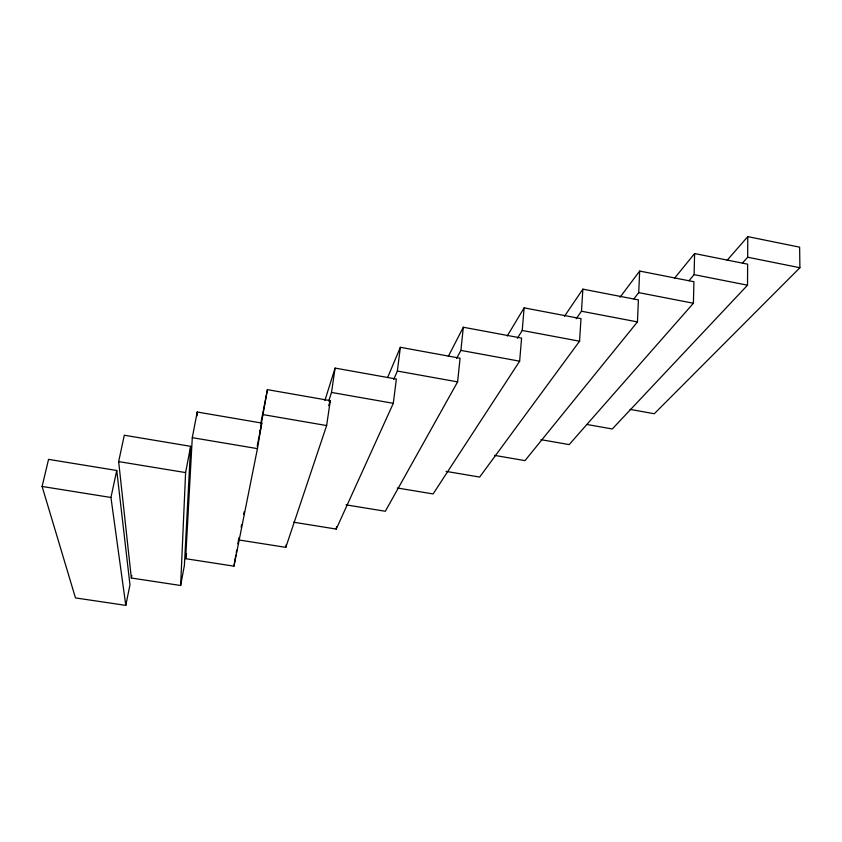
<?xml version="1.0" encoding="UTF-8"?>
<svg xmlns="http://www.w3.org/2000/svg" width="842" height="842" viewBox="0 0 842 842"><rect width="100%" height="100%" fill="white"/><g stroke="black" fill="none" stroke-linecap="round" stroke-linejoin="round"><path stroke-width="1.26" d="M587.063 424.505L612.271 428.978L747.517 285.196L747.633 264.167L694.608 253.558L674.684 278.049M742.402 263.083L747.664 257.231L747.77 236.623L799.626 247.169L799.9 267.724L654.276 413.748L630.016 409.37M540.964 439.661L569.192 444.597L693.398 303.246L693.924 281.733L639.667 271.061L620.049 297.258M689.019 280.681L694.092 274.639L694.608 253.558M180.641 585.495L185.598 472.583L190.639 446.323L124.311 435.23L118.648 461.595L131.341 578.022L180.641 585.495L184.398 565.35L190.639 446.323M494.58 455.385L524.998 460.616L637.447 321.907L638.404 299.889L582.874 289.153L564.477 316.266M633.9 298.868L638.72 292.627L639.667 271.061M185.64 558.688L192.292 437.672L197.217 412.012L261.767 423.063L257.442 448.628L233.95 566.161L185.64 558.688L186.556 553.741M196.975 415.937L197.217 412.012M446.092 471.383L479.656 477.067L579.559 341.21L580.991 318.665L524.124 307.867L507.242 335.958M576.191 318.76L581.464 311.224L582.874 289.153M397.34 487.992L433.114 493.938L519.651 361.186L521.587 338.095L463.321 327.243L448.302 356.355M517.388 338.273L522.229 330.474L524.124 307.867M346.083 504.853L385.331 511.273L457.606 381.879L460.079 358.208L400.35 347.304L387.625 377.532M456.596 358.471L460.9 350.398L463.321 327.243M293.658 522.229L336.242 529.071L393.309 403.318L396.361 379.047L335.095 368.091L324.896 400.466M393.73 379.416L397.361 371.048L400.35 347.304M336.242 529.071L336.589 526.534M238.433 539.89L285.806 547.353L326.633 425.557L330.296 400.645L267.43 389.646L260.883 422.989M328.696 401.129L331.506 392.435L335.095 368.091M285.806 547.353L286.206 544.774M260.673 427.41L267.43 389.646M233.95 566.161L235.844 555.057M236.265 552.584L236.686 550.121M259.662 432.525L260.167 429.967M237.833 543.848L239.107 537.428M241.138 527.145L241.654 524.577M243.685 514.294L244.201 511.726M257.189 446.186L261.767 423.063M125.795 605.377L129.963 584.822L116.743 470.489L48.562 459.364L42.1 486.465L75.475 597.915L125.795 605.377L110.944 497.485L116.743 470.489M131.341 578.022L131.847 575.496M328.675 405.644L330.296 400.645M727.099 260.315L747.77 236.623M42.1 486.465L110.944 497.485M118.648 461.595L185.598 472.583M192.292 437.672L257.442 448.628M263.199 414.632L326.633 425.557M331.506 392.435L393.309 403.318M397.361 371.048L457.606 381.879M460.9 350.398L519.651 361.186M522.229 330.474L579.559 341.21M581.464 311.224L637.447 321.907M638.72 292.627L693.398 303.246M694.092 274.639L747.517 285.196M747.664 257.231L799.9 267.724"/></g></svg>
